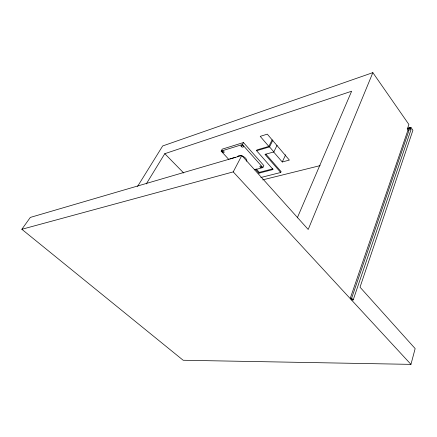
<?xml version="1.0" encoding="UTF-8"?>
<svg xmlns="http://www.w3.org/2000/svg" width="437" height="437" viewBox="0 0 437 437"><rect width="100%" height="100%" fill="white"/><g stroke="black" fill="none" stroke-linecap="round" stroke-linejoin="round"><path stroke-width="0.66" d="M246.687 161.198L246.807 160.182L245.698 158.238L243.567 156.572L242.038 156.025M408.387 130.373L407.377 128.926L408.906 124.485L372.859 72.635L308.2 229.469L241.803 155.512L30.322 217.418L21.85 229.283L183.169 360.257L410.955 364.365L415.15 348.584L360.022 287.185L412.916 130.259L410.917 127.38L407.672 128.249M408.355 128.953L350.277 298.274L351.845 299.979L353.216 299.891L411.053 129.565L409.851 127.839L407.213 128.544M353.216 299.891L351.648 298.187L409.851 127.839M410.267 129.281L410.917 127.38M297.297 217.861L351.627 91.218L164.793 153.693L146.269 183.939M260.802 177.509L280.74 172.478L281.128 171.648L265.843 154.092M273.573 151.89L282.253 161.974L285.651 154.791M280.74 172.478L264.997 154.419L273.846 151.901L277.063 145.313M254.443 169.84L262.872 167.595L263.85 165.607L243.464 142.544L222.22 149.164L221.155 151.098L228.83 159.483M255.339 169.212L258.901 173.189L259.299 172.375L272.846 168.851M258.901 173.189L273.098 169.507L256.606 150.71L269.553 146.908L272.879 140.201M256.606 150.71L257.022 149.886L268.853 146.4L272.125 139.824M21.85 229.283L233.238 171.883L241.803 155.512M221.155 151.098L242.415 144.527L243.464 142.544M137.562 186.43L162.673 145.958L372.859 72.635M237.258 156.746L238.684 155.714L240.995 155.648M229.824 158.948L235.264 157.353M282.253 161.974L289.36 160.079L267.297 134.148L260.217 136.366L268.853 146.4M262.653 179.886L320.113 165.628M350.277 298.274L351.648 298.187M164.793 153.693L183.72 173.03M233.238 171.883L410.955 364.365M256.186 168.9L259.299 172.375M242.415 144.527L262.872 167.595M269.553 146.908L273.846 151.901M260.162 167.087A1.136 0.677 26.3 0 0 261.976 167.415A1.136 0.677 26.3 0 0 260.813 166.104A1.136 0.677 26.3 0 0 260.162 167.087M241.257 146.504A1.327 0.808 28.2 0 0 243.349 146.865A1.327 0.808 28.2 0 0 241.961 145.297A1.327 0.808 28.2 0 0 241.257 146.504M222.094 151.644A1.131 0.666 29.1 0 0 223.804 152.589A1.131 0.666 29.1 0 0 223.427 151.24A1.131 0.666 29.1 0 0 222.094 151.644"/></g></svg>
